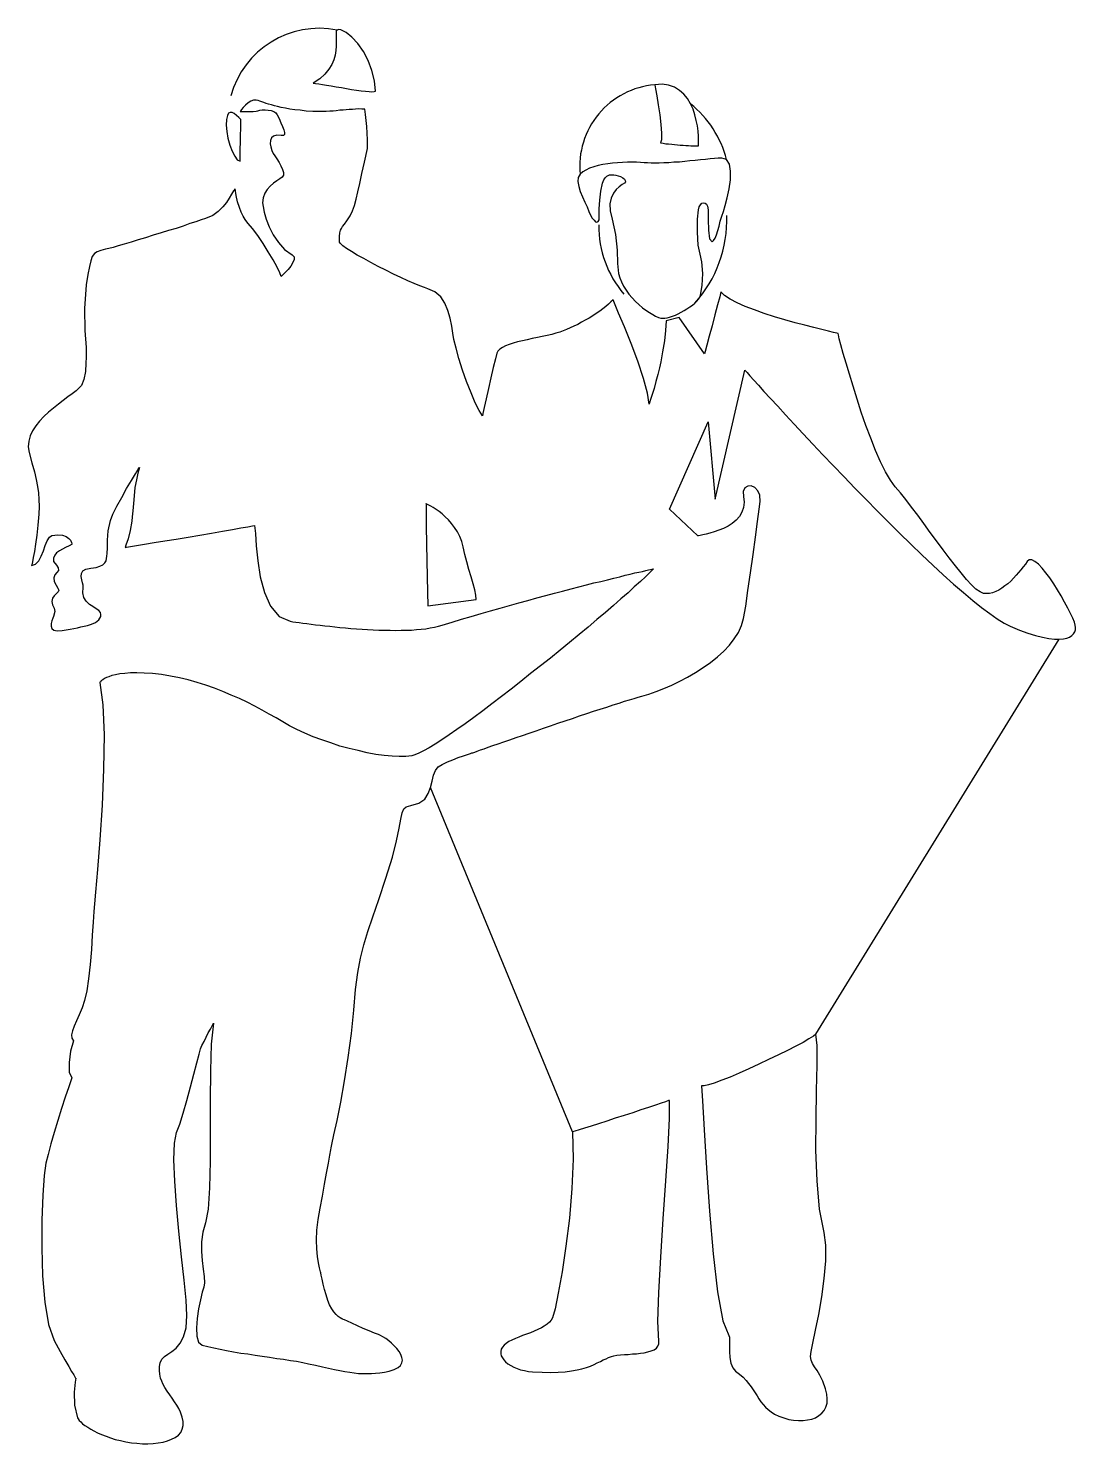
# Model space of a CAD drawing. Extents: x 143.59 to 144.92, y 49.67 to 51.47.
import ezdxf

# ---------------------------------------------------------------- set-up
doc = ezdxf.new("R2010")
doc.units = 0
doc.layers.get('0').update_dxf_attribs({"linetype": 'CONTINUOUS'})

msp = doc.modelspace()

# ---------------------------------------------------------------- linework, layer by layer
at = {"linetype": 'CONTINUOUS'}
for points in [[(143.9502, 51.4046), (143.9532, 51.4043), (143.9571, 51.4037), (143.9618, 51.4028), (143.9671, 51.402), (143.9731, 51.4011), (143.9796, 51.3999), (143.9861, 51.399), (143.9926, 51.3978), (143.9992, 51.3966), (144.0054, 51.3957), (144.0113, 51.3948), (144.0167, 51.3942), (144.0214, 51.3939), (144.0252, 51.3937), (144.0279, 51.3939), (144.0297, 51.3942), (144.0285, 51.4076), (144.0252, 51.4209), (144.0205, 51.4337), (144.0143, 51.4452), (144.0072, 51.4553), (143.9995, 51.4633), (143.9921, 51.4695), (143.9852, 51.4728), (143.9826, 51.4731), (143.9808, 51.4725), (143.9796, 51.471), (143.9793, 51.4687), (143.9793, 51.4654), (143.9793, 51.4615), (143.9796, 51.4568), (143.9796, 51.4518), (143.979, 51.4464), (143.9781, 51.4405), (143.9766, 51.4346), (143.974, 51.4286), (143.9701, 51.4224), (143.9651, 51.4162), (143.9585, 51.4103), (143.9502, 51.4046)], [(144.3941, 51.3284), (144.3973, 51.3278), (144.4009, 51.3272), (144.4044, 51.3269), (144.4083, 51.3264), (144.4121, 51.3261), (144.4157, 51.3258), (144.4192, 51.3255), (144.4228, 51.3252), (144.4264, 51.3249), (144.4296, 51.3249), (144.4326, 51.3246), (144.4353, 51.3246), (144.4376, 51.3243), (144.4397, 51.3243), (144.4412, 51.3243), (144.4424, 51.3243), (144.4427, 51.3275), (144.4427, 51.3317), (144.4427, 51.337), (144.4421, 51.3432), (144.4412, 51.3501), (144.4397, 51.3569), (144.4379, 51.3643), (144.4356, 51.3714), (144.4323, 51.3782), (144.4284, 51.3848), (144.4237, 51.3907), (144.4184, 51.3954), (144.4118, 51.3996), (144.4044, 51.402), (144.3961, 51.4031), (144.3866, 51.4025), (144.3878, 51.3975), (144.3893, 51.3883), (144.3911, 51.3768), (144.3932, 51.3643), (144.3944, 51.3516), (144.3952, 51.3406), (144.3952, 51.3323), (144.3941, 51.3284)], [(143.904, 51.3643), (143.9064, 51.3593), (143.9087, 51.3539), (143.9108, 51.3492), (143.9126, 51.345), (143.9135, 51.3415), (143.9135, 51.3388), (143.912, 51.3376), (143.909, 51.3376), (143.9034, 51.3382), (143.8992, 51.337), (143.8969, 51.3346), (143.8954, 51.3314), (143.8951, 51.3272), (143.8957, 51.3231), (143.8972, 51.3186), (143.899, 51.3148), (143.901, 51.3115), (143.9034, 51.3077), (143.9064, 51.3032), (143.9087, 51.2988), (143.9108, 51.2943), (143.912, 51.2905), (143.912, 51.2869), (143.9102, 51.2845), (143.9073, 51.2825), (143.9034, 51.2798), (143.8992, 51.2768), (143.8951, 51.273), (143.8912, 51.2688), (143.8883, 51.2638), (143.8862, 51.2582), (143.8853, 51.2516), (143.8859, 51.2469), (143.8874, 51.2398), (143.8898, 51.2309), (143.8936, 51.2208), (143.899, 51.2107), (143.9055, 51.2009), (143.9135, 51.192), (143.923, 51.1852), (143.9256, 51.1826), (143.9256, 51.179), (143.9242, 51.1752), (143.9215, 51.1707), (143.9179, 51.1666), (143.9144, 51.1627), (143.9111, 51.1594), (143.909, 51.1574), (143.9076, 51.1621), (143.904, 51.1695), (143.899, 51.1787), (143.8927, 51.1891), (143.8859, 51.1998), (143.8791, 51.2098), (143.8726, 51.2187), (143.8669, 51.2253), (143.8652, 51.2273), (143.8631, 51.2303), (143.8607, 51.2344), (143.858, 51.2395), (143.8557, 51.2457), (143.8533, 51.2528), (143.8515, 51.2608), (143.8503, 51.2697), (143.848, 51.2671), (143.8456, 51.2629), (143.8426, 51.2576), (143.8391, 51.2519), (143.8346, 51.2463), (143.8287, 51.2407), (143.8216, 51.2356), (143.8124, 51.2315), (143.8067, 51.2297), (143.7999, 51.2273), (143.7922, 51.225), (143.7839, 51.222), (143.7747, 51.219), (143.7652, 51.2161), (143.7555, 51.2131), (143.7454, 51.2101), (143.7356, 51.2069), (143.7261, 51.2042), (143.7172, 51.2015), (143.7086, 51.1989), (143.7009, 51.1968), (143.6944, 51.1947), (143.6888, 51.1932), (143.6846, 51.1923), (143.6784, 51.1909), (143.6739, 51.1891), (143.6704, 51.1867), (143.6677, 51.1829), (143.6656, 51.1775), (143.6639, 51.1701), (143.6621, 51.16), (143.66, 51.1467), (143.6576, 51.1165), (143.6582, 51.0886), (143.6597, 51.0666), (143.66, 51.0545), (143.6594, 51.0465), (143.6588, 51.0361), (143.657, 51.026), (143.6538, 51.0183), (143.6508, 51.015), (143.6469, 51.0115), (143.6419, 51.0076), (143.6366, 51.0035), (143.6306, 50.999), (143.6244, 50.9943), (143.6179, 50.9893), (143.6117, 50.9839), (143.6057, 50.9783), (143.6001, 50.9727), (143.5954, 50.9664), (143.5912, 50.9602), (143.5882, 50.9537), (143.5865, 50.9469), (143.5859, 50.9397), (143.5871, 50.9326), (143.5906, 50.9193), (143.5936, 50.9077), (143.596, 50.898), (143.5977, 50.889), (143.5989, 50.8808), (143.5995, 50.8724), (143.5998, 50.8636), (143.5992, 50.8538), (143.598, 50.8395), (143.5966, 50.8268), (143.5951, 50.8155), (143.5936, 50.806), (143.5921, 50.7983), (143.5912, 50.7927), (143.5903, 50.7891), (143.59, 50.7879), (143.5951, 50.7897), (143.5992, 50.7939), (143.6025, 50.7998), (143.6052, 50.8066), (143.6075, 50.8135), (143.6099, 50.8197), (143.6129, 50.8241), (143.6161, 50.8265), (143.6238, 50.8274), (143.6298, 50.8268), (143.6342, 50.825), (143.6375, 50.8226), (143.6398, 50.8203), (143.641, 50.8176), (143.6416, 50.8158), (143.6419, 50.8152), (143.6381, 50.8132), (143.6336, 50.8111), (143.6295, 50.809), (143.6256, 50.8069), (143.622, 50.8043), (143.6197, 50.8013), (143.6182, 50.7974), (143.6182, 50.793), (143.622, 50.7885), (143.6241, 50.785), (143.6244, 50.7817), (143.6223, 50.7791), (143.6197, 50.7761), (143.6185, 50.7722), (143.6191, 50.7678), (143.6215, 50.7631), (143.6238, 50.7592), (143.6247, 50.7565), (143.6241, 50.7545), (143.6226, 50.753), (143.6209, 50.7512), (143.6188, 50.7491), (143.617, 50.7462), (143.6161, 50.742), (143.617, 50.7376), (143.6188, 50.7334), (143.62, 50.7293), (143.6182, 50.723), (143.6173, 50.7207), (143.6161, 50.7174), (143.6152, 50.7141), (143.6152, 50.7106), (143.6161, 50.7076), (143.6185, 50.7055), (143.6229, 50.7044), (143.6292, 50.7049), (143.6342, 50.7058), (143.6392, 50.7067), (143.644, 50.7076), (143.6487, 50.7085), (143.6532, 50.7097), (143.6573, 50.7106), (143.6615, 50.7115), (143.6653, 50.7126), (143.6686, 50.7138), (143.6716, 50.7153), (143.6739, 50.7168), (143.676, 50.7186), (143.6775, 50.7207), (143.6784, 50.7227), (143.6784, 50.7254), (143.6781, 50.7281), (143.676, 50.7304), (143.6725, 50.7328), (143.6683, 50.7355), (143.6641, 50.7384), (143.66, 50.7423), (143.657, 50.747), (143.6555, 50.753), (143.6558, 50.7601), (143.6558, 50.7628), (143.655, 50.766), (143.6541, 50.7699), (143.6535, 50.774), (143.6538, 50.7779), (143.6555, 50.7811), (143.6594, 50.7835), (143.6656, 50.7847), (143.6725, 50.7856), (143.6775, 50.7871), (143.681, 50.7888), (143.6837, 50.7915), (143.6852, 50.7942), (143.6858, 50.7971), (143.6864, 50.8001), (143.6867, 50.8034), (143.687, 50.8108), (143.687, 50.8206), (143.6879, 50.8324), (143.6908, 50.8455), (143.6941, 50.8538), (143.6991, 50.8638), (143.7054, 50.8751), (143.7116, 50.8864), (143.7178, 50.8968), (143.7228, 50.9054), (143.7264, 50.9113), (143.7279, 50.9134), (143.7258, 50.9062), (143.724, 50.8974), (143.7222, 50.8876), (143.7211, 50.8772), (143.7202, 50.8671), (143.7193, 50.8579), (143.7187, 50.8502), (143.7181, 50.8446), (143.716, 50.8327), (143.7134, 50.8221), (143.7107, 50.814), (143.7095, 50.8111), (143.7113, 50.8114), (143.7163, 50.8123), (143.7243, 50.8135), (143.7344, 50.8152), (143.7466, 50.8173), (143.7602, 50.8194), (143.775, 50.8218), (143.7901, 50.8244), (143.8053, 50.8268), (143.8201, 50.8295), (143.834, 50.8318), (143.8468, 50.8339), (143.8577, 50.836), (143.8663, 50.8375), (143.8723, 50.8387), (143.8752, 50.8392), (143.8761, 50.8289), (143.877, 50.8132), (143.8791, 50.7942), (143.8824, 50.7734), (143.8877, 50.7536), (143.8954, 50.7361), (143.9064, 50.723), (143.9206, 50.7168), (143.9242, 50.7162), (143.928, 50.7156), (143.9322, 50.715), (143.9369, 50.7144), (143.9419, 50.7138), (143.9473, 50.7132), (143.9529, 50.7124), (143.9588, 50.7118), (143.9648, 50.7109), (143.9713, 50.7103), (143.9778, 50.7097), (143.9843, 50.7088), (143.9915, 50.7082), (143.9983, 50.7076), (144.0054, 50.707), (144.0125, 50.7067), (144.0196, 50.7061), (144.0267, 50.7058), (144.0341, 50.7055), (144.0413, 50.7052), (144.0484, 50.7052), (144.0552, 50.7049), (144.0623, 50.7052), (144.0688, 50.7052), (144.0756, 50.7055), (144.0819, 50.7061), (144.0881, 50.7067), (144.094, 50.7073), (144.0997, 50.7082), (144.1053, 50.7091), (144.1103, 50.7103), (144.1151, 50.7118), (144.1275, 50.7156), (144.1397, 50.7195), (144.1521, 50.723), (144.1646, 50.7266), (144.1767, 50.7301), (144.1889, 50.7337), (144.2008, 50.737), (144.2129, 50.7405), (144.2245, 50.7435), (144.236, 50.7467), (144.2473, 50.7497), (144.2583, 50.7527), (144.2689, 50.7553), (144.2796, 50.7583), (144.2897, 50.7607), (144.2995, 50.7633), (144.3087, 50.7657), (144.3176, 50.7678), (144.3262, 50.7699), (144.3342, 50.7719), (144.3419, 50.7737), (144.3487, 50.7755), (144.3552, 50.777), (144.3611, 50.7785), (144.3665, 50.7797), (144.3712, 50.7805), (144.3754, 50.7817), (144.3786, 50.7823), (144.3813, 50.7829), (144.3834, 50.7835), (144.3846, 50.7838), (144.3849, 50.7838), (144.3804, 50.7791), (144.3748, 50.7737), (144.3683, 50.7675), (144.3605, 50.7607), (144.3525, 50.7533), (144.3434, 50.7456), (144.3339, 50.737), (144.3235, 50.7281), (144.3128, 50.7189), (144.3016, 50.7094), (144.29, 50.6999), (144.2778, 50.6898), (144.2657, 50.6797), (144.2532, 50.6697), (144.2408, 50.6596), (144.228, 50.6498), (144.2156, 50.6397), (144.2031, 50.6299), (144.1907, 50.6204), (144.1785, 50.6113), (144.1667, 50.6024), (144.1554, 50.5938), (144.1441, 50.5858), (144.1338, 50.5784), (144.1237, 50.5715), (144.1145, 50.5653), (144.1059, 50.5597), (144.0982, 50.5549), (144.0911, 50.5511), (144.0851, 50.5481), (144.0801, 50.546), (144.076, 50.5449), (144.0685, 50.544), (144.0599, 50.544), (144.0508, 50.5443), (144.0407, 50.5452), (144.03, 50.5466), (144.019, 50.5487), (144.0075, 50.5514), (143.9959, 50.554), (143.984, 50.5573), (143.9725, 50.5612), (143.9609, 50.565), (143.9499, 50.5692), (143.9393, 50.5736), (143.9292, 50.5784), (143.9197, 50.5831), (143.9111, 50.5881), (143.9028, 50.5932), (143.8939, 50.5982), (143.885, 50.6033), (143.8755, 50.6083), (143.8657, 50.6133), (143.8557, 50.6181), (143.8453, 50.6225), (143.8346, 50.627), (143.8239, 50.6311), (143.813, 50.635), (143.8017, 50.6385), (143.7904, 50.6418), (143.7792, 50.6445), (143.7676, 50.6468), (143.7561, 50.6486), (143.7445, 50.6498), (143.7341, 50.6504), (143.7246, 50.6507), (143.7163, 50.6507), (143.7092, 50.6501), (143.7027, 50.6495), (143.6974, 50.6483), (143.6926, 50.6474), (143.6888, 50.6459), (143.6858, 50.6448), (143.6831, 50.6436), (143.681, 50.6421), (143.6796, 50.6409), (143.6787, 50.64), (143.6781, 50.6391), (143.6775, 50.6388), (143.6775, 50.6385), (143.6813, 50.6101), (143.6828, 50.5718), (143.6822, 50.5277), (143.6802, 50.4817), (143.6775, 50.4375), (143.6745, 50.3993), (143.6719, 50.3705), (143.6704, 50.3554), (143.6695, 50.3459), (143.6686, 50.3323), (143.6677, 50.3154), (143.6665, 50.297), (143.665, 50.278), (143.663, 50.2599), (143.6609, 50.2442), (143.6579, 50.2321), (143.6547, 50.2226), (143.6511, 50.2137), (143.6475, 50.206), (143.6446, 50.1992), (143.6425, 50.1932), (143.6413, 50.1882), (143.6416, 50.184), (143.6437, 50.1805), (143.6398, 50.1674), (143.6381, 50.1529), (143.6383, 50.1402), (143.6416, 50.1331), (143.6375, 50.1218), (143.633, 50.1085), (143.6283, 50.0939), (143.6235, 50.0785), (143.6188, 50.0634), (143.6146, 50.0486), (143.6111, 50.0352), (143.6084, 50.024), (143.6063, 50.0082), (143.6043, 49.983), (143.6031, 49.9513), (143.6031, 49.916), (143.604, 49.8802), (143.6069, 49.8464), (143.6117, 49.8179), (143.6188, 49.7975), (143.6265, 49.7835), (143.6327, 49.7725), (143.6378, 49.7642), (143.6413, 49.758), (143.644, 49.7536), (143.6455, 49.7509), (143.6464, 49.7494), (143.6467, 49.7491), (143.6458, 49.7441), (143.6446, 49.7313), (143.6449, 49.7147), (143.6487, 49.6987), (143.6496, 49.6972), (143.6511, 49.6952), (143.6529, 49.6934), (143.6553, 49.691), (143.6582, 49.6889), (143.6618, 49.6866), (143.6656, 49.6842), (143.6698, 49.6818), (143.6745, 49.6794), (143.6796, 49.6771), (143.6852, 49.675), (143.6908, 49.6729), (143.6971, 49.6709), (143.7039, 49.6694), (143.7107, 49.6679), (143.7178, 49.6667), (143.7246, 49.6661), (143.7317, 49.6655), (143.7386, 49.6655), (143.7454, 49.6658), (143.7519, 49.6664), (143.7581, 49.6676), (143.7638, 49.6691), (143.7691, 49.6711), (143.7735, 49.6735), (143.7777, 49.6765), (143.7807, 49.68), (143.7827, 49.6839), (143.7839, 49.6886), (143.7839, 49.6937), (143.7827, 49.6993), (143.7804, 49.7058), (143.7783, 49.7103), (143.7756, 49.7147), (143.7727, 49.7192), (143.7697, 49.7236), (143.7667, 49.7278), (143.7635, 49.7325), (143.7605, 49.7373), (143.7578, 49.742), (143.7564, 49.7453), (143.7549, 49.7494), (143.754, 49.7542), (143.7534, 49.7592), (143.7537, 49.7642), (143.7546, 49.769), (143.7566, 49.7734), (143.7599, 49.777), (143.7644, 49.78), (143.7694, 49.7835), (143.7747, 49.7877), (143.7801, 49.7939), (143.7842, 49.8022), (143.7875, 49.8138), (143.7887, 49.8292), (143.7878, 49.849), (143.7851, 49.8745), (143.7818, 49.9045), (143.7783, 49.9371), (143.7753, 49.97), (143.773, 50.0011), (143.7721, 50.0284), (143.7727, 50.0497), (143.7753, 50.0631), (143.7795, 50.0738), (143.7839, 50.088), (143.7887, 50.1043), (143.7931, 50.1215), (143.7973, 50.1378), (143.8011, 50.1523), (143.8041, 50.1636), (143.8062, 50.1701), (143.8079, 50.1746), (143.8106, 50.1796), (143.8133, 50.1852), (143.8159, 50.1906), (143.8186, 50.1953), (143.8207, 50.1995), (143.8222, 50.2021), (143.8228, 50.203), (143.8198, 50.1763), (143.8186, 50.1422), (143.8183, 50.1043), (143.8183, 50.0649), (143.8183, 50.0266), (143.8177, 49.9925), (143.8159, 49.9653), (143.8124, 49.9478), (143.8088, 49.9359), (143.8073, 49.9237), (143.8073, 49.9113), (143.8082, 49.8997), (143.8094, 49.8888), (143.8106, 49.8793), (143.8112, 49.8713), (143.8103, 49.8656), (143.8082, 49.8591), (143.8059, 49.8493), (143.8035, 49.8378), (143.8017, 49.8256), (143.8008, 49.8138), (143.8011, 49.8031), (143.8035, 49.7954), (143.8082, 49.7915), (143.8153, 49.7897), (143.8231, 49.788), (143.8311, 49.7862), (143.8394, 49.7847), (143.8483, 49.7829), (143.8574, 49.7814), (143.8666, 49.7803), (143.8758, 49.7788), (143.885, 49.7773), (143.8942, 49.7761), (143.9034, 49.7746), (143.9123, 49.7734), (143.9209, 49.7719), (143.9289, 49.7708), (143.9369, 49.7693), (143.944, 49.7678), (143.9532, 49.7657), (143.9618, 49.7637), (143.9698, 49.7622), (143.9772, 49.7604), (143.984, 49.7589), (143.9906, 49.7577), (143.9968, 49.7568), (144.0024, 49.7559), (144.0081, 49.7553), (144.0137, 49.7551), (144.019, 49.7551), (144.0244, 49.7551), (144.0297, 49.7556), (144.0353, 49.7562), (144.0413, 49.7571), (144.0472, 49.7583), (144.0537, 49.7604), (144.0585, 49.7628), (144.0617, 49.7654), (144.0635, 49.7687), (144.0641, 49.7722), (144.0635, 49.7758), (144.062, 49.7797), (144.0599, 49.7835), (144.057, 49.7871), (144.0537, 49.7906), (144.0502, 49.7939), (144.0466, 49.7971), (144.0427, 49.7998), (144.0392, 49.8019), (144.0362, 49.8037), (144.0336, 49.8049), (144.0282, 49.8069), (144.0214, 49.8096), (144.014, 49.8129), (144.0066, 49.8161), (143.9995, 49.8194), (143.9938, 49.8221), (143.99, 49.8238), (143.9885, 49.8244), (143.9879, 49.8247), (143.9867, 49.8253), (143.9846, 49.8265), (143.982, 49.8283), (143.9793, 49.8307), (143.9763, 49.8339), (143.9737, 49.8381), (143.971, 49.8428), (143.9686, 49.8487), (143.9665, 49.8556), (143.9645, 49.8627), (143.963, 49.8695), (143.9615, 49.8757), (143.9603, 49.8808), (143.9597, 49.884), (143.9594, 49.8852), (143.9591, 49.8867), (143.9579, 49.8905), (143.9568, 49.8965), (143.9556, 49.9048), (143.9547, 49.9146), (143.9544, 49.9258), (143.9547, 49.9383), (143.9565, 49.9519), (143.9588, 49.9664), (143.9618, 49.9819), (143.9645, 49.9973), (143.9671, 50.0115), (143.9695, 50.0242), (143.9713, 50.0343), (143.9725, 50.0412), (143.9731, 50.0435), (143.974, 50.048), (143.9766, 50.0601), (143.9805, 50.0785), (143.9852, 50.1022), (143.99, 50.1295), (143.9947, 50.1591), (143.9989, 50.1897), (144.0018, 50.2196), (144.0042, 50.246), (144.0072, 50.2677), (144.0104, 50.2863), (144.0146, 50.3032), (144.0199, 50.3204), (144.0261, 50.3391), (144.0338, 50.3613), (144.043, 50.3883), (144.0513, 50.4153), (144.0567, 50.4363), (144.0599, 50.4524), (144.062, 50.4639), (144.0638, 50.4719), (144.0659, 50.477), (144.0691, 50.4796), (144.0748, 50.4811), (144.0851, 50.4841), (144.0926, 50.4894), (144.097, 50.4965), (144.1, 50.5042), (144.102, 50.5125), (144.1038, 50.52), (144.1062, 50.5262), (144.1097, 50.5306), (144.1151, 50.5336), (144.1216, 50.5369), (144.1287, 50.5398), (144.1355, 50.5425), (144.1421, 50.5446), (144.1474, 50.5466), (144.151, 50.5478), (144.1521, 50.5481), (144.1527, 50.5484), (144.1542, 50.5487), (144.1566, 50.5496), (144.1596, 50.5508), (144.1637, 50.5523), (144.1685, 50.5537), (144.1738, 50.5558), (144.1797, 50.5579), (144.1865, 50.56), (144.1936, 50.5626), (144.2014, 50.5653), (144.2094, 50.568), (144.2177, 50.5709), (144.2263, 50.5739), (144.2352, 50.5769), (144.2443, 50.5801), (144.2535, 50.5831), (144.2627, 50.5864), (144.2722, 50.5896), (144.2814, 50.5926), (144.2906, 50.5958), (144.2998, 50.5988), (144.3084, 50.6018), (144.317, 50.6044), (144.3253, 50.6071), (144.3333, 50.6098), (144.341, 50.6121), (144.3478, 50.6145), (144.3543, 50.6163), (144.3605, 50.6181), (144.3656, 50.6199), (144.3703, 50.621), (144.3792, 50.6237), (144.3884, 50.627), (144.3982, 50.6308), (144.4083, 50.635), (144.4187, 50.64), (144.4287, 50.6453), (144.4388, 50.6513), (144.4486, 50.6575), (144.4581, 50.664), (144.4667, 50.6711), (144.475, 50.6786), (144.4821, 50.6863), (144.4883, 50.6943), (144.4937, 50.7026), (144.4975, 50.7112), (144.4999, 50.7201), (144.5029, 50.7361), (144.5058, 50.7562), (144.5091, 50.7788), (144.5123, 50.8022), (144.5153, 50.8244), (144.518, 50.8443), (144.5201, 50.86), (144.5212, 50.8698), (144.5209, 50.8778), (144.5186, 50.8837), (144.5147, 50.8879), (144.51, 50.8899), (144.5055, 50.8896), (144.5017, 50.8873), (144.4996, 50.8828), (144.4999, 50.8763), (144.5008, 50.8689), (144.5002, 50.8621), (144.4981, 50.8561), (144.4949, 50.8508), (144.4907, 50.8461), (144.4857, 50.8419), (144.4803, 50.8384), (144.4744, 50.8354), (144.4685, 50.833), (144.4625, 50.8309), (144.4572, 50.8292), (144.4522, 50.828), (144.448, 50.8271), (144.4448, 50.8265), (144.4427, 50.8259), (144.4418, 50.8259), (144.4053, 50.86), (144.4548, 50.9715), (144.464, 50.8728), (144.5017, 51.0379), (144.5026, 51.037), (144.5046, 51.0346), (144.5082, 51.0305), (144.5132, 51.0251), (144.5192, 51.0186), (144.5263, 51.0106), (144.5346, 51.0017), (144.5438, 50.9916), (144.5539, 50.9807), (144.5648, 50.9688), (144.5764, 50.9563), (144.5888, 50.9433), (144.6016, 50.9297), (144.6149, 50.9157), (144.6286, 50.9015), (144.6425, 50.887), (144.6567, 50.8724), (144.671, 50.8579), (144.6855, 50.8434), (144.6997, 50.8292), (144.7142, 50.8152), (144.7282, 50.8016), (144.7421, 50.7885), (144.7555, 50.7761), (144.7685, 50.7642), (144.7812, 50.7536), (144.7931, 50.7435), (144.8044, 50.7343), (144.815, 50.7266), (144.8245, 50.7198), (144.8334, 50.7144), (144.8411, 50.7106), (144.853, 50.7055), (144.8637, 50.7017), (144.8735, 50.6987), (144.8823, 50.6963), (144.8904, 50.6949), (144.8975, 50.694), (144.9037, 50.6937), (144.909, 50.6943), (144.9135, 50.6952), (144.917, 50.6966), (144.92, 50.6984), (144.9221, 50.7005), (144.9236, 50.7032), (144.9244, 50.7058), (144.9247, 50.7088), (144.9242, 50.7118), (144.923, 50.7156), (144.9209, 50.7207), (144.9179, 50.7269), (144.9147, 50.7337), (144.9105, 50.7411), (144.9061, 50.7491), (144.9016, 50.7568), (144.8966, 50.7648), (144.8915, 50.7722), (144.8865, 50.7788), (144.8818, 50.7847), (144.877, 50.7897), (144.8726, 50.793), (144.8687, 50.7951), (144.8654, 50.7951), (144.8628, 50.793), (144.8604, 50.7897), (144.8577, 50.7862), (144.8548, 50.7826), (144.8518, 50.7791), (144.8485, 50.7755), (144.8453, 50.7717), (144.8417, 50.7681), (144.8379, 50.7648), (144.8343, 50.7619), (144.8305, 50.7589), (144.8266, 50.7565), (144.8225, 50.7547), (144.8186, 50.7533), (144.8147, 50.7524), (144.8106, 50.7521), (144.8067, 50.7524), (144.8026, 50.7542), (144.7973, 50.758), (144.7916, 50.7633), (144.7851, 50.7702), (144.7783, 50.7785), (144.7709, 50.7877), (144.7632, 50.7977), (144.7552, 50.8081), (144.7469, 50.8194), (144.7388, 50.8303), (144.7306, 50.8416), (144.7228, 50.8523), (144.7148, 50.8627), (144.7074, 50.8724), (144.7006, 50.881), (144.6941, 50.8888), (144.6879, 50.8971), (144.6816, 50.9077), (144.6751, 50.9205), (144.6689, 50.935), (144.6627, 50.9507), (144.6564, 50.967), (144.6505, 50.9839), (144.6452, 51.0005), (144.6401, 51.0171), (144.6354, 51.0325), (144.6312, 51.0468), (144.6277, 51.0592), (144.6247, 51.0699), (144.6226, 51.0779), (144.6214, 51.0829), (144.6209, 51.0847), (144.6194, 51.085), (144.6152, 51.0859), (144.6087, 51.0874), (144.6001, 51.0895), (144.59, 51.0921), (144.5785, 51.0951), (144.566, 51.0984), (144.553, 51.1019), (144.5399, 51.1061), (144.5266, 51.1102), (144.5141, 51.1147), (144.5023, 51.1191), (144.4919, 51.1239), (144.483, 51.1283), (144.4759, 51.1331), (144.4711, 51.1378), (144.4697, 51.1316), (144.467, 51.1212), (144.4634, 51.1084), (144.4599, 51.0945), (144.4563, 51.0812), (144.4531, 51.0696), (144.451, 51.0616), (144.4501, 51.0586), (144.4178, 51.1049), (144.4012, 51.1007), (144.4006, 51.0886), (144.3991, 51.0752), (144.3967, 51.0613), (144.3944, 51.0483), (144.3929, 51.0408), (144.3908, 51.0322), (144.3881, 51.0234), (144.3858, 51.0145), (144.3834, 51.0068), (144.3813, 51.0002), (144.3801, 50.9958), (144.3795, 50.9943), (144.3775, 51.0082), (144.3724, 51.0272), (144.365, 51.0492), (144.3564, 51.0717), (144.3478, 51.093), (144.3404, 51.1108), (144.3353, 51.1233), (144.3333, 51.1277), (144.3306, 51.1251), (144.3276, 51.1221), (144.3241, 51.1191), (144.3205, 51.1161), (144.3164, 51.1132), (144.3119, 51.1102), (144.3075, 51.1073), (144.3027, 51.1043), (144.2977, 51.1016), (144.293, 51.0989), (144.2882, 51.0963), (144.2832, 51.0939), (144.2784, 51.0918), (144.274, 51.0898), (144.2695, 51.088), (144.2654, 51.0865), (144.2603, 51.085), (144.255, 51.0835), (144.2491, 51.0821), (144.2429, 51.0809), (144.2366, 51.0794), (144.2301, 51.0782), (144.2236, 51.0767), (144.2174, 51.0752), (144.2114, 51.0738), (144.2058, 51.0723), (144.2005, 51.0705), (144.1957, 51.0687), (144.1919, 51.0666), (144.1886, 51.0646), (144.1862, 51.0622), (144.185, 51.0595), (144.183, 51.0521), (144.1803, 51.0411), (144.1773, 51.0278), (144.1741, 51.0142), (144.1711, 51.0011), (144.1687, 50.9899), (144.167, 50.9824), (144.1664, 50.9795), (144.1622, 50.986), (144.1572, 50.9961), (144.1519, 51.0088), (144.1462, 51.0231), (144.1409, 51.0379), (144.1364, 51.0527), (144.1326, 51.066), (144.1299, 51.077), (144.1287, 51.085), (144.1272, 51.0939), (144.1252, 51.104), (144.1222, 51.1138), (144.1183, 51.1233), (144.113, 51.1316), (144.1056, 51.1378), (144.0964, 51.1419), (144.0923, 51.1434), (144.0863, 51.1455), (144.0792, 51.1485), (144.0709, 51.152), (144.062, 51.1562), (144.0528, 51.1606), (144.043, 51.1657), (144.0333, 51.1704), (144.0238, 51.1754), (144.0146, 51.1805), (144.0063, 51.1849), (143.9989, 51.1894), (143.9926, 51.1932), (143.9879, 51.1968), (143.9849, 51.1995), (143.9837, 51.2012), (143.9837, 51.2084), (143.984, 51.2134), (143.9849, 51.2167), (143.9861, 51.219), (143.9876, 51.2214), (143.99, 51.2244), (143.9932, 51.2285), (143.9971, 51.235), (144.0001, 51.2413), (144.0027, 51.2484), (144.0051, 51.2564), (144.0072, 51.2656), (144.0095, 51.2765), (144.0122, 51.2893), (144.0155, 51.3038), (144.0193, 51.321), (144.0196, 51.3323), (144.0184, 51.3492), (144.017, 51.3646), (144.0161, 51.3714), (144.0122, 51.3714), (144.0084, 51.3717), (144.0042, 51.3714), (144.0003, 51.3711), (143.9962, 51.3708), (143.9923, 51.3705), (143.9882, 51.3702), (143.984, 51.3699), (143.9796, 51.3693), (143.9754, 51.369), (143.9713, 51.3688), (143.9668, 51.3684), (143.9627, 51.3682), (143.9583, 51.3682), (143.9538, 51.3682), (143.9494, 51.3684), (143.9411, 51.369), (143.9333, 51.3699), (143.9265, 51.3705), (143.9203, 51.3714), (143.9147, 51.3726), (143.9093, 51.3735), (143.9046, 51.3747), (143.9004, 51.3756), (143.8966, 51.3768), (143.893, 51.3776), (143.8901, 51.3788), (143.8871, 51.3797), (143.8844, 51.3806), (143.882, 51.3815), (143.8797, 51.3824), (143.8773, 51.383), (143.8738, 51.383), (143.8702, 51.3815), (143.8669, 51.3794), (143.8637, 51.3765), (143.8607, 51.3735), (143.8586, 51.3711), (143.8572, 51.369), (143.8566, 51.3684), (143.8574, 51.3684), (143.8595, 51.3684), (143.8625, 51.3682), (143.866, 51.3682), (143.8699, 51.3682), (143.8735, 51.3684), (143.877, 51.3688), (143.8794, 51.3693), (143.8818, 51.3699), (143.885, 51.3705), (143.8886, 51.3705), (143.8924, 51.3702), (143.8963, 51.3696), (143.8996, 51.3684), (143.9022, 51.3667), (143.904, 51.3643)], [(143.8577, 51.3581), (143.8548, 51.3607), (143.8521, 51.3634), (143.8491, 51.3658), (143.8465, 51.367), (143.8438, 51.3673), (143.8417, 51.3661), (143.8403, 51.3631), (143.8391, 51.3581), (143.8388, 51.351), (143.8397, 51.343), (143.8411, 51.3341), (143.8435, 51.3255), (143.8465, 51.3178), (143.8497, 51.3112), (143.853, 51.3065), (143.8566, 51.3047), (143.8569, 51.3157), (143.8572, 51.3338), (143.8574, 51.3507), (143.8577, 51.3581)], [(144.3342, 51.2872), (144.3368, 51.2869), (144.3398, 51.2863), (144.3428, 51.2851), (144.3457, 51.2837), (144.3478, 51.2819), (144.349, 51.2801), (144.3493, 51.2786), (144.3478, 51.2768), (144.3448, 51.2751), (144.3413, 51.2721), (144.3374, 51.2685), (144.3339, 51.2638), (144.3309, 51.2576), (144.3294, 51.2502), (144.3297, 51.2413), (144.3321, 51.2306), (144.3365, 51.211), (144.3386, 51.1912), (144.3392, 51.174), (144.3404, 51.1615), (144.3419, 51.1559), (144.3442, 51.1505), (144.3469, 51.1452), (144.3502, 51.1399), (144.3537, 51.1348), (144.3579, 51.1301), (144.362, 51.1256), (144.3665, 51.1215), (144.3709, 51.1176), (144.3754, 51.1144), (144.3798, 51.1114), (144.384, 51.1087), (144.3878, 51.1067), (144.3914, 51.1052), (144.3944, 51.1043), (144.397, 51.104), (144.3997, 51.1043), (144.4024, 51.1046), (144.4056, 51.1055), (144.4092, 51.1067), (144.413, 51.1081), (144.4166, 51.1099), (144.4204, 51.1117), (144.4243, 51.1138), (144.4278, 51.1161), (144.4314, 51.1185), (144.4347, 51.1209), (144.4379, 51.1233), (144.4403, 51.1259), (144.4427, 51.1286), (144.4442, 51.131), (144.4453, 51.1336), (144.4474, 51.1461), (144.448, 51.1615), (144.4468, 51.176), (144.4445, 51.1861), (144.4421, 51.1977), (144.4412, 51.2143), (144.4412, 51.2309), (144.4424, 51.2427), (144.4436, 51.2463), (144.445, 51.249), (144.4468, 51.251), (144.4489, 51.2516), (144.451, 51.2513), (144.4528, 51.2499), (144.4539, 51.2472), (144.4548, 51.2427), (144.4551, 51.2303), (144.4554, 51.2167), (144.4566, 51.2054), (144.4599, 51.2018), (144.4619, 51.2033), (144.464, 51.2066), (144.4655, 51.2107), (144.4673, 51.2161), (144.4688, 51.222), (144.4702, 51.2282), (144.4723, 51.2347), (144.4744, 51.2407), (144.4768, 51.2481), (144.4794, 51.2582), (144.4818, 51.2694), (144.4833, 51.281), (144.4836, 51.292), (144.4821, 51.3009), (144.4785, 51.3068), (144.4723, 51.3089), (144.4679, 51.3086), (144.4631, 51.3083), (144.4575, 51.3077), (144.4516, 51.3071), (144.445, 51.3065), (144.4385, 51.3059), (144.4317, 51.3053), (144.4249, 51.3044), (144.4181, 51.3038), (144.4112, 51.3035), (144.4047, 51.3029), (144.3982, 51.3026), (144.3923, 51.3023), (144.3866, 51.3023), (144.3819, 51.3023), (144.3775, 51.3026), (144.3733, 51.3029), (144.3686, 51.3032), (144.3632, 51.3035), (144.3576, 51.3035), (144.3517, 51.3035), (144.3454, 51.3032), (144.3392, 51.3029), (144.3327, 51.3023), (144.3265, 51.3015), (144.3202, 51.3006), (144.3143, 51.2994), (144.3087, 51.2976), (144.3033, 51.2958), (144.2986, 51.2934), (144.2947, 51.2911), (144.2912, 51.2881), (144.2888, 51.284), (144.2885, 51.2789), (144.2894, 51.2727), (144.2915, 51.2662), (144.2941, 51.2593), (144.2971, 51.2525), (144.3001, 51.2463), (144.3024, 51.2407), (144.3045, 51.2359), (144.3066, 51.2321), (144.309, 51.2294), (144.311, 51.2273), (144.3128, 51.2267), (144.3143, 51.2276), (144.3155, 51.2297), (144.3158, 51.2336), (144.3158, 51.2439), (144.3164, 51.2552), (144.3176, 51.2665), (144.3199, 51.2768), (144.3217, 51.281), (144.3232, 51.2837), (144.3253, 51.2857), (144.3271, 51.2866), (144.3288, 51.2872), (144.3309, 51.2872), (144.3324, 51.2872), (144.3342, 51.2872)], [(144.0943, 50.8671), (144.0946, 50.8381), (144.0955, 50.7942), (144.0961, 50.7539), (144.0964, 50.7364), (144.1584, 50.7447), (144.1578, 50.75), (144.1566, 50.7568), (144.1545, 50.7648), (144.1519, 50.7737), (144.1492, 50.7829), (144.1465, 50.7927), (144.1438, 50.8022), (144.1418, 50.8117), (144.14, 50.8188), (144.1373, 50.8253), (144.1343, 50.8312), (144.1308, 50.8366), (144.1269, 50.8416), (144.1231, 50.8464), (144.1189, 50.8502), (144.1151, 50.8541), (144.1109, 50.857), (144.1071, 50.8597), (144.1035, 50.8621), (144.1006, 50.8638), (144.0979, 50.8653), (144.0961, 50.8662), (144.0946, 50.8668), (144.0943, 50.8671)], [(144.4465, 50.123), (144.4477, 50.1037), (144.4498, 50.0666), (144.4528, 50.0177), (144.4566, 49.9629), (144.4614, 49.9083), (144.467, 49.8597), (144.4738, 49.8226), (144.4815, 49.8037), (144.4821, 49.8016), (144.4821, 49.7969), (144.4821, 49.7906), (144.4821, 49.7832), (144.4827, 49.7755), (144.4839, 49.7684), (144.4863, 49.7625), (144.4898, 49.7583), (144.4949, 49.7545), (144.4996, 49.7506), (144.5035, 49.7465), (144.5067, 49.7423), (144.5097, 49.7384), (144.5123, 49.7343), (144.515, 49.7304), (144.5174, 49.7266), (144.5198, 49.7227), (144.5224, 49.7192), (144.5251, 49.7156), (144.5281, 49.7121), (144.5316, 49.7091), (144.5355, 49.7061), (144.5399, 49.7032), (144.5453, 49.7008), (144.5515, 49.6984), (144.558, 49.6966), (144.5642, 49.6955), (144.5704, 49.6952), (144.5764, 49.6952), (144.582, 49.6958), (144.5874, 49.6969), (144.5921, 49.6987), (144.5966, 49.7014), (144.6001, 49.7044), (144.6031, 49.7079), (144.6054, 49.7124), (144.6069, 49.7174), (144.6072, 49.7227), (144.6066, 49.729), (144.6051, 49.7358), (144.6016, 49.7456), (144.5977, 49.7533), (144.5942, 49.7592), (144.5909, 49.7639), (144.5882, 49.7681), (144.5865, 49.7722), (144.5859, 49.777), (144.5865, 49.7832), (144.5888, 49.7942), (144.5921, 49.8105), (144.5962, 49.8307), (144.6001, 49.8532), (144.6034, 49.8766), (144.6054, 49.8991), (144.6054, 49.9193), (144.6031, 49.9356), (144.5971, 49.9655), (144.5942, 50.0014), (144.5927, 50.0406), (144.593, 50.08), (144.5936, 50.1171), (144.5942, 50.1494), (144.5942, 50.1743), (144.5927, 50.1888), (144.5894, 50.1864), (144.5838, 50.1829), (144.5764, 50.1784), (144.5669, 50.1737), (144.5562, 50.168), (144.5447, 50.1624), (144.5322, 50.1565), (144.5198, 50.1505), (144.507, 50.1446), (144.4946, 50.1393), (144.483, 50.1342), (144.4723, 50.1301), (144.4628, 50.1265), (144.4554, 50.1242), (144.4498, 50.123), (144.4465, 50.123)], [(144.2817, 50.0643), (144.2823, 50.029), (144.2808, 49.9916), (144.2775, 49.954), (144.2731, 49.9178), (144.2684, 49.8852), (144.2633, 49.8579), (144.2592, 49.8378), (144.2559, 49.8265), (144.2544, 49.8235), (144.252, 49.8209), (144.2491, 49.8182), (144.2455, 49.8158), (144.2417, 49.8135), (144.2372, 49.8114), (144.2325, 49.8093), (144.2277, 49.8072), (144.2227, 49.8055), (144.2177, 49.8037), (144.2129, 49.8016), (144.2085, 49.7998), (144.204, 49.7977), (144.2002, 49.796), (144.1969, 49.7936), (144.1942, 49.7915), (144.1919, 49.7889), (144.1904, 49.7862), (144.1898, 49.7835), (144.1898, 49.7805), (144.1904, 49.7779), (144.1919, 49.7752), (144.1936, 49.7725), (144.196, 49.7702), (144.199, 49.7678), (144.2025, 49.7654), (144.2064, 49.7633), (144.2106, 49.7616), (144.215, 49.7601), (144.22, 49.7589), (144.2251, 49.758), (144.2304, 49.7574), (144.2426, 49.7568), (144.2535, 49.7565), (144.2633, 49.7568), (144.2722, 49.7574), (144.2802, 49.7586), (144.2873, 49.7598), (144.2936, 49.7613), (144.2992, 49.7631), (144.3045, 49.7648), (144.309, 49.7666), (144.3131, 49.7687), (144.3173, 49.7705), (144.3208, 49.7725), (144.3244, 49.774), (144.3276, 49.7758), (144.3312, 49.777), (144.3345, 49.7779), (144.3383, 49.7785), (144.3428, 49.7791), (144.3478, 49.7794), (144.3528, 49.7797), (144.3582, 49.7803), (144.3632, 49.7805), (144.3686, 49.7811), (144.3733, 49.7817), (144.378, 49.7829), (144.3822, 49.7841), (144.3858, 49.7856), (144.3887, 49.7877), (144.3908, 49.79), (144.392, 49.793), (144.392, 49.7966), (144.3908, 49.8218), (144.392, 49.8588), (144.3944, 49.9039), (144.3976, 49.9528), (144.4009, 50.0014), (144.4038, 50.0456), (144.4056, 50.0812), (144.4053, 50.1043), (144.4041, 50.104), (144.4006, 50.1025), (144.3949, 50.1007), (144.3875, 50.0984), (144.3786, 50.0954), (144.3689, 50.0921), (144.3585, 50.0886), (144.3475, 50.085), (144.3362, 50.0815), (144.3253, 50.0779), (144.3149, 50.0744), (144.3054, 50.0714), (144.2968, 50.0687), (144.29, 50.0666), (144.2847, 50.0652), (144.2817, 50.0643)]]:
    msp.add_lwpolyline(points, dxfattribs=at)
for points in [[(144.5927, 50.1888), (144.9037, 50.6937)], [(144.2817, 50.0643), (144.1, 50.5042)]]:
    msp.add_lwpolyline(points)
for centre, radius, start, end in [((143.9582, 51.357), 0.1177, 78.9206, 164.5938), ((144.3954, 51.2982), 0.1047, 94.819, 185.5101), ((144.3483, 51.2732), 0.1345, 14.4708, 51.3583), ((144.4497, 51.2221), 0.1346, 179.4858, 220.3393), ((144.3179, 51.2306), 0.161, 318.1909, 1.7256)]:
    msp.add_arc(centre, radius, start, end)

doc.saveas('drawing.dxf')
